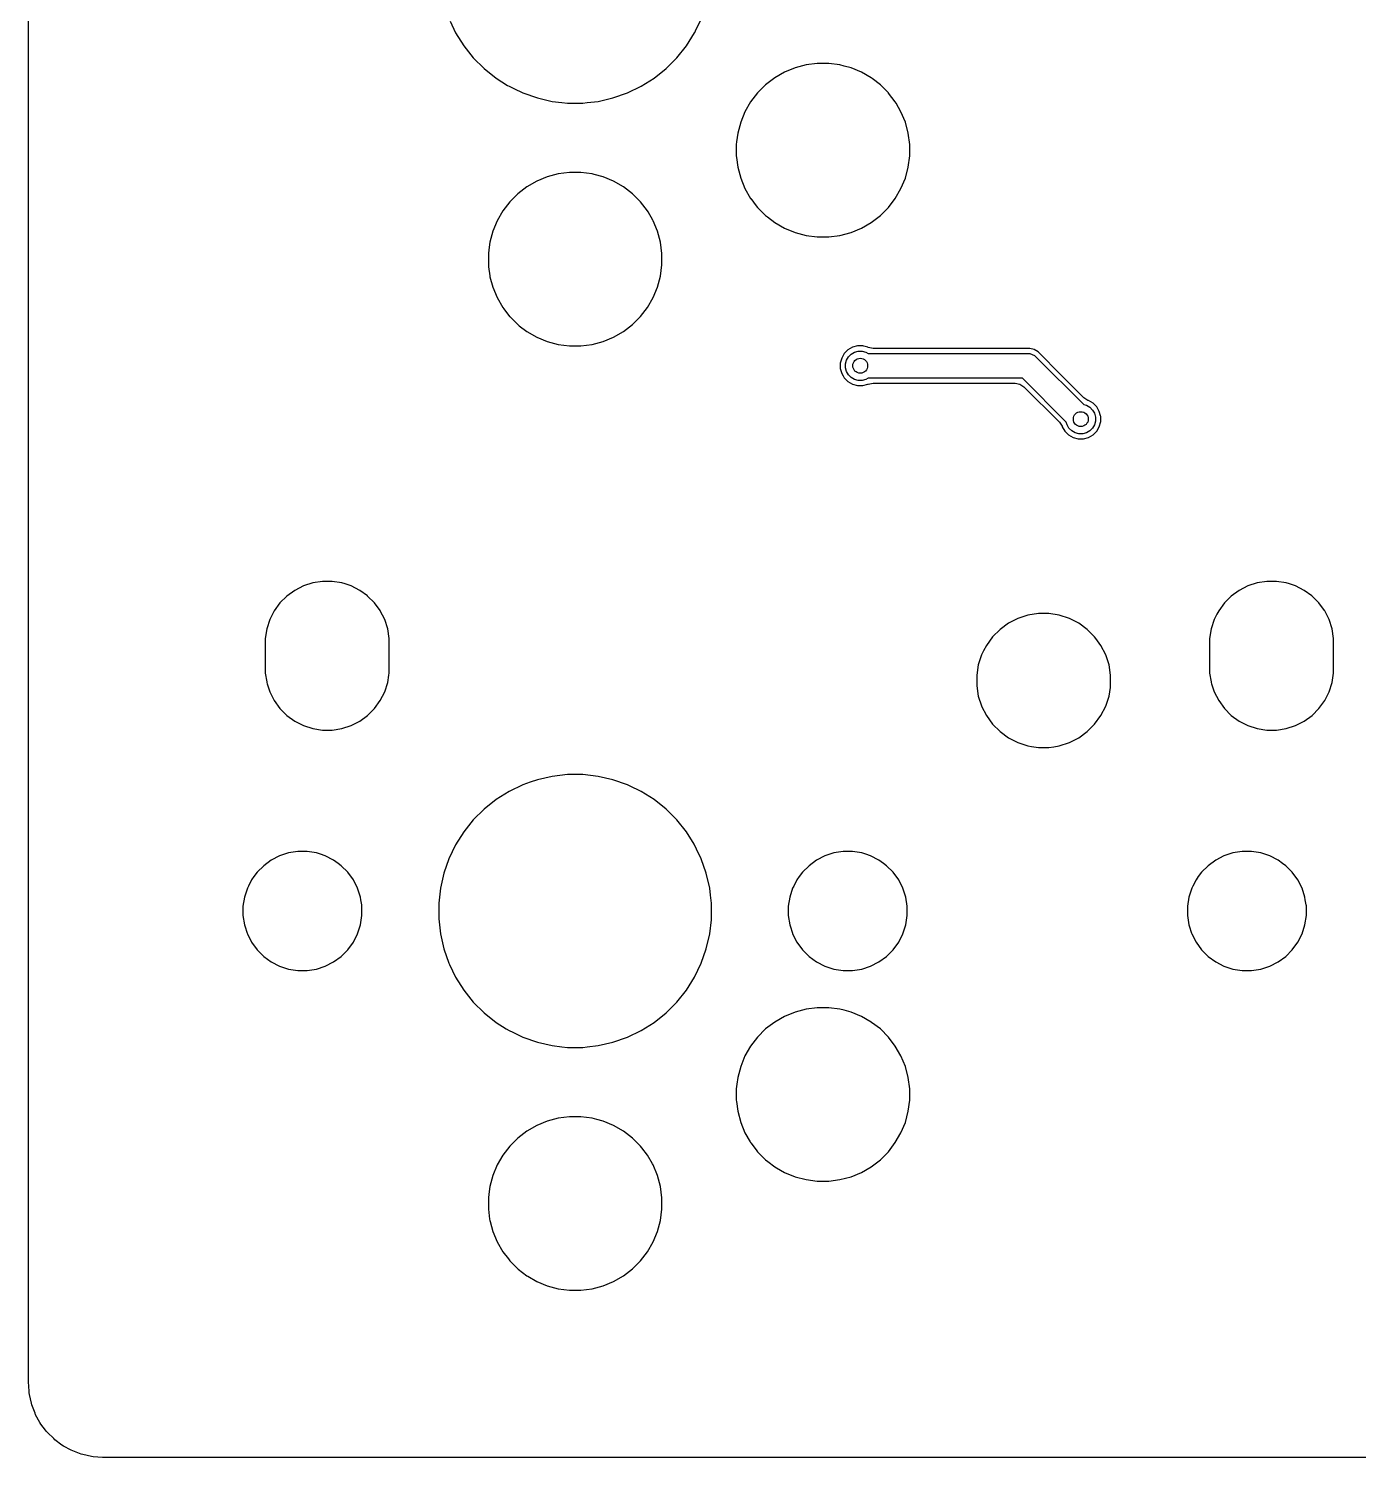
# Model space of a CAD drawing. Header units: inches. Extents: x 2.6 to 14.2, y -7.9 to -3.5.
# Drawn here: x 2.588 to 3.644, y -6.194 to -5.059 of the extents above; entities that cross this region are included whole.
import ezdxf

# ---------------------------------------------------------------- set-up
doc = ezdxf.new("R2010")
doc.units = ezdxf.units.IN
doc.header["$MEASUREMENT"] = 0
doc.layers.add('B.Cu', color=153, linetype='CONTINUOUS', true_color=0x4d7fc4)

msp = doc.modelspace()

# ---------------------------------------------------------------- linework, layer by layer
at = {"layer": 'B.Cu', "linetype": 'CONTINUOUS'}
for p, q in [((2.5882, -5.1516), (2.5882, -5.0067)), ((2.9229, -5.0537), (2.9273, -5.0629)), ((3.1172, -5.0627), (3.1179, -5.0613)), ((3.1179, -5.0613), (3.1224, -5.0519)), ((2.9273, -5.0629), (2.9273, -5.0629)), ((2.9273, -5.0629), (2.9338, -5.0732)), ((2.9338, -5.0732), (2.9413, -5.0827)), ((3.1031, -5.0827), (3.1107, -5.0732)), ((3.1107, -5.0732), (3.1171, -5.0629)), ((3.1171, -5.0629), (3.1172, -5.0627)), ((2.9413, -5.0827), (2.9499, -5.0913)), ((3.0945, -5.0913), (3.1031, -5.0827)), ((2.9499, -5.0913), (2.9595, -5.0989)), ((3.085, -5.0989), (3.0945, -5.0913)), ((3.1885, -5.0941), (3.1807, -5.0986)), ((3.1969, -5.0907), (3.1885, -5.0941)), ((3.1885, -5.0941), (3.1885, -5.0941)), ((3.2056, -5.0883), (3.1969, -5.0907)), ((3.2145, -5.0872), (3.2056, -5.0883)), ((3.2236, -5.0872), (3.2145, -5.0872)), ((3.2325, -5.0883), (3.2236, -5.0872)), ((3.236, -5.0893), (3.2325, -5.0883)), ((3.2325, -5.0883), (3.2325, -5.0883)), ((3.2325, -5.0883), (3.2325, -5.0883)), ((3.2413, -5.0907), (3.236, -5.0893)), ((3.2496, -5.0941), (3.2413, -5.0907)), ((3.2574, -5.0986), (3.2496, -5.0941)), ((3.2496, -5.0941), (3.2496, -5.0941)), ((2.9595, -5.0989), (2.9686, -5.1046)), ((2.9686, -5.1046), (2.9698, -5.1053)), ((2.9698, -5.1053), (2.9736, -5.1072)), ((2.9736, -5.1072), (2.9807, -5.1106)), ((3.0637, -5.1106), (3.0747, -5.1053)), ((3.0747, -5.1053), (3.085, -5.0989)), ((3.1735, -5.1041), (3.1671, -5.1105)), ((3.1807, -5.0986), (3.1735, -5.1041)), ((3.1807, -5.0986), (3.1807, -5.0986)), ((3.2581, -5.0992), (3.2574, -5.0986)), ((3.2574, -5.0986), (3.2574, -5.0986)), ((3.2646, -5.1041), (3.2581, -5.0992)), ((3.271, -5.1105), (3.2646, -5.1041)), ((3.2646, -5.1041), (3.2646, -5.1041)), ((3.2646, -5.1041), (3.2646, -5.1041)), ((2.9807, -5.1106), (2.9922, -5.1146)), ((2.9922, -5.1146), (3.004, -5.1173)), ((3.004, -5.1173), (3.0116, -5.1182)), ((3.0116, -5.1182), (3.0161, -5.1187)), ((3.0283, -5.1187), (3.0318, -5.1183)), ((3.0318, -5.1183), (3.0404, -5.1173)), ((3.0404, -5.1173), (3.0522, -5.1146)), ((3.0522, -5.1146), (3.0637, -5.1106)), ((3.1616, -5.1177), (3.1571, -5.1255)), ((3.1671, -5.1105), (3.1616, -5.1177)), ((3.1616, -5.1177), (3.1616, -5.1177)), ((3.2712, -5.1108), (3.271, -5.1105)), ((3.271, -5.1105), (3.271, -5.1105)), ((3.271, -5.1105), (3.271, -5.1105)), ((3.2765, -5.1177), (3.2712, -5.1108)), ((3.2771, -5.1187), (3.2765, -5.1177)), ((3.0161, -5.1187), (3.0161, -5.1187)), ((3.0161, -5.1187), (3.0283, -5.1187)), ((3.0283, -5.1187), (3.0283, -5.1187)), ((3.1571, -5.1255), (3.1537, -5.1339)), ((3.1571, -5.1255), (3.1571, -5.1255)), ((3.281, -5.1255), (3.2771, -5.1187)), ((3.2845, -5.1339), (3.281, -5.1255)), ((3.281, -5.1255), (3.281, -5.1255)), ((3.1537, -5.1339), (3.1513, -5.1426)), ((3.2868, -5.1426), (3.2845, -5.1339)), ((2.5882, -5.2382), (2.5882, -5.1516)), ((3.1504, -5.1495), (3.1501, -5.1516)), ((3.1501, -5.1516), (3.1501, -5.1606)), ((3.1513, -5.1426), (3.1504, -5.1495)), ((3.288, -5.1516), (3.2868, -5.1426)), ((3.288, -5.1606), (3.288, -5.1516)), ((3.1501, -5.1606), (3.1503, -5.162)), ((3.1503, -5.162), (3.1513, -5.1695)), ((3.2868, -5.1695), (3.288, -5.1606)), ((3.0087, -5.1749), (3, -5.1773)), ((3.0177, -5.1738), (3.0087, -5.1749)), ((3.0267, -5.1738), (3.0177, -5.1738)), ((3.0357, -5.1749), (3.0267, -5.1738)), ((3.0373, -5.1754), (3.0357, -5.1749)), ((3.0357, -5.1749), (3.0357, -5.1749)), ((3.0357, -5.1749), (3.0357, -5.1749)), ((3.1513, -5.1695), (3.1537, -5.1783)), ((3.2845, -5.1783), (3.2868, -5.1695)), ((2.9838, -5.1853), (2.9767, -5.1908)), ((2.9917, -5.1807), (2.9838, -5.1853)), ((2.9838, -5.1853), (2.9838, -5.1853)), ((3, -5.1773), (2.9917, -5.1807)), ((2.9917, -5.1807), (2.9917, -5.1807)), ((3.0444, -5.1773), (3.0373, -5.1754)), ((3.0528, -5.1807), (3.0444, -5.1773)), ((3.0606, -5.1853), (3.0528, -5.1807)), ((3.0528, -5.1807), (3.0528, -5.1807)), ((3.0678, -5.1908), (3.0606, -5.1853)), ((3.0606, -5.1853), (3.0606, -5.1853)), ((3.0606, -5.1853), (3.0606, -5.1853)), ((3.1537, -5.1783), (3.1571, -5.1866)), ((3.1571, -5.1866), (3.1571, -5.1866)), ((3.1571, -5.1866), (3.1616, -5.1944)), ((3.2765, -5.1944), (3.281, -5.1866)), ((3.281, -5.1866), (3.2845, -5.1783)), ((2.9703, -5.1971), (2.9648, -5.2043)), ((2.9767, -5.1908), (2.9703, -5.1971)), ((3.0741, -5.1971), (3.0678, -5.1908)), ((3.0678, -5.1908), (3.0678, -5.1908)), ((3.0678, -5.1908), (3.0678, -5.1908)), ((3.0796, -5.2043), (3.0741, -5.1971)), ((3.1616, -5.1944), (3.1616, -5.1944)), ((3.1616, -5.1944), (3.1617, -5.1945)), ((3.1617, -5.1945), (3.1661, -5.2002)), ((3.271, -5.2016), (3.2765, -5.1944)), ((2.9648, -5.2043), (2.9603, -5.2121)), ((2.9648, -5.2043), (2.9648, -5.2043)), ((3.0801, -5.2051), (3.0796, -5.2043)), ((3.0839, -5.2117), (3.0801, -5.2051)), ((3.1661, -5.2002), (3.1671, -5.2016)), ((3.1671, -5.2016), (3.1735, -5.208)), ((3.1735, -5.208), (3.1735, -5.208)), ((3.1735, -5.208), (3.1735, -5.208)), ((3.1735, -5.208), (3.175, -5.2091)), ((3.175, -5.2091), (3.1807, -5.2135)), ((3.2574, -5.2135), (3.2646, -5.208)), ((3.2646, -5.208), (3.271, -5.2016)), ((2.9568, -5.2205), (2.9545, -5.2292)), ((2.9603, -5.2121), (2.9568, -5.2205)), ((2.9603, -5.2121), (2.9603, -5.2121)), ((3.0842, -5.2121), (3.0839, -5.2117)), ((3.0876, -5.2205), (3.0842, -5.2121)), ((3.09, -5.2292), (3.0876, -5.2205)), ((3.1807, -5.2135), (3.1807, -5.2135)), ((3.1807, -5.2135), (3.1885, -5.218)), ((3.1885, -5.218), (3.1885, -5.218)), ((3.1885, -5.218), (3.1885, -5.218)), ((3.1885, -5.218), (3.1969, -5.2215)), ((3.2413, -5.2215), (3.2496, -5.218)), ((3.2496, -5.218), (3.2574, -5.2135)), ((2.9545, -5.2292), (2.9537, -5.2352)), ((3.0911, -5.2382), (3.09, -5.2292)), ((3.1969, -5.2215), (3.2056, -5.2238)), ((3.2056, -5.2238), (3.2145, -5.225)), ((3.2145, -5.225), (3.2236, -5.225)), ((3.2236, -5.225), (3.2325, -5.2238)), ((3.2325, -5.2238), (3.2413, -5.2215)), ((2.5882, -5.3253), (2.5882, -5.2382)), ((2.9537, -5.2352), (2.9533, -5.2382)), ((2.9533, -5.2382), (2.9533, -5.2472)), ((3.0911, -5.2472), (3.0911, -5.2382)), ((2.9533, -5.2472), (2.9535, -5.2488)), ((2.9535, -5.2488), (2.9545, -5.256)), ((3.09, -5.2562), (3.0911, -5.2472)), ((2.9545, -5.256), (2.9545, -5.2562)), ((2.9545, -5.2562), (2.9546, -5.2567)), ((2.9546, -5.2567), (2.9568, -5.2649)), ((2.9568, -5.2649), (2.9603, -5.2732)), ((3.0842, -5.2732), (3.0876, -5.2649)), ((3.0876, -5.2649), (3.09, -5.2562)), ((2.9603, -5.2732), (2.9603, -5.2732)), ((2.9603, -5.2732), (2.9648, -5.2811)), ((3.0796, -5.2811), (3.0842, -5.2732)), ((2.9648, -5.2811), (2.9648, -5.2811)), ((2.9648, -5.2811), (2.9655, -5.282)), ((2.9655, -5.282), (2.9702, -5.2882)), ((2.9702, -5.2882), (2.9703, -5.2882)), ((2.9703, -5.2882), (2.9767, -5.2946)), ((3.0678, -5.2946), (3.0741, -5.2882)), ((3.0741, -5.2882), (3.0796, -5.2811)), ((2.9767, -5.2946), (2.9767, -5.2946)), ((2.9767, -5.2946), (2.9767, -5.2946)), ((2.9767, -5.2946), (2.9779, -5.2955)), ((2.9779, -5.2955), (2.9838, -5.3001)), ((2.9838, -5.3001), (2.9839, -5.3001)), ((2.9839, -5.3001), (2.9917, -5.3046)), ((3.0528, -5.3046), (3.0606, -5.3001)), ((3.0606, -5.3001), (3.0678, -5.2946)), ((2.9917, -5.3046), (2.9917, -5.3046)), ((2.9917, -5.3046), (2.9917, -5.3046)), ((2.9917, -5.3046), (3, -5.3081)), ((3, -5.3081), (3.0087, -5.3104)), ((3.0087, -5.3104), (3.0177, -5.3116)), ((3.0267, -5.3116), (3.0357, -5.3104)), ((3.0357, -5.3104), (3.0444, -5.3081)), ((3.0444, -5.3081), (3.0528, -5.3046)), ((3.2465, -5.3116), (3.2425, -5.3126)), ((3.2507, -5.3116), (3.2465, -5.3116)), ((3.2514, -5.3118), (3.2507, -5.3116)), ((3.0177, -5.3116), (3.0267, -5.3116)), ((3.2339, -5.3212), (3.2328, -5.3253)), ((3.236, -5.3176), (3.2339, -5.3212)), ((3.2389, -5.3147), (3.236, -5.3176)), ((3.2369, -5.3258), (3.2377, -5.3228)), ((3.2377, -5.3228), (3.2392, -5.3201)), ((3.2425, -5.3126), (3.2389, -5.3147)), ((3.2392, -5.3201), (3.2414, -5.318)), ((3.2414, -5.318), (3.2441, -5.3164)), ((3.2441, -5.3164), (3.247, -5.3156)), ((3.247, -5.3156), (3.2501, -5.3156)), ((3.2501, -5.3156), (3.2531, -5.3164)), ((3.2547, -5.3126), (3.2514, -5.3118)), ((3.2531, -5.3164), (3.255, -5.3175)), ((3.255, -5.3128), (3.2547, -5.3126)), ((3.2588, -5.3135), (3.255, -5.3128)), ((3.255, -5.3175), (3.3815, -5.3175)), ((3.3833, -5.3135), (3.2588, -5.3135)), ((3.3815, -5.3175), (3.3834, -5.3177)), ((3.3868, -5.3145), (3.3833, -5.3135)), ((3.3833, -5.3135), (3.3833, -5.3135)), ((3.3834, -5.3177), (3.3869, -5.3191)), ((3.3899, -5.3163), (3.3868, -5.3145)), ((3.3868, -5.3145), (3.3868, -5.3145)), ((3.3868, -5.3145), (3.3868, -5.3145)), ((3.3869, -5.3191), (3.3869, -5.3191)), ((3.3869, -5.3191), (3.3884, -5.3204)), ((3.3884, -5.3204), (3.4262, -5.3582)), ((3.396, -5.3223), (3.3899, -5.3163)), ((3.3899, -5.3163), (3.3899, -5.3163)), ((3.3899, -5.3163), (3.3899, -5.3163)), ((3.4022, -5.3286), (3.396, -5.3223)), ((2.5882, -5.4357), (2.5882, -5.3253)), ((3.2328, -5.3253), (3.2328, -5.3294)), ((3.2328, -5.3294), (3.2339, -5.3334)), ((3.2339, -5.3334), (3.235, -5.3354)), ((3.2369, -5.3289), (3.2369, -5.3258)), ((3.2377, -5.3319), (3.2369, -5.3289)), ((3.2392, -5.3345), (3.2377, -5.3319)), ((3.4263, -5.3527), (3.4022, -5.3286)), ((3.235, -5.3354), (3.236, -5.337)), ((3.236, -5.337), (3.2389, -5.3399)), ((3.2389, -5.3399), (3.2425, -5.342)), ((3.2414, -5.3367), (3.2392, -5.3345)), ((3.2441, -5.3382), (3.2414, -5.3367)), ((3.2425, -5.342), (3.2465, -5.3431)), ((3.247, -5.339), (3.2441, -5.3382)), ((3.2465, -5.3431), (3.2507, -5.3431)), ((3.2501, -5.339), (3.247, -5.339)), ((3.2531, -5.3382), (3.2501, -5.339)), ((3.2507, -5.3431), (3.2547, -5.342)), ((3.2507, -5.3431), (3.2507, -5.3431)), ((3.255, -5.3372), (3.2531, -5.3382)), ((3.2547, -5.342), (3.255, -5.3419)), ((3.2547, -5.342), (3.2547, -5.342)), ((3.2547, -5.342), (3.2547, -5.342)), ((3.3774, -5.3372), (3.255, -5.3372)), ((3.255, -5.3419), (3.2588, -5.3411)), ((3.2588, -5.3411), (3.3717, -5.3411)), ((3.3717, -5.3411), (3.3754, -5.3419)), ((3.3754, -5.3419), (3.3786, -5.344)), ((3.4123, -5.3721), (3.3774, -5.3372)), ((3.3786, -5.344), (3.4068, -5.3722)), ((3.4295, -5.3548), (3.4263, -5.3527)), ((3.4299, -5.355), (3.4295, -5.3548)), ((3.4335, -5.357), (3.4299, -5.355)), ((3.4299, -5.355), (3.4299, -5.355)), ((3.4262, -5.3582), (3.4283, -5.3587)), ((3.4283, -5.3587), (3.431, -5.3603)), ((3.431, -5.3603), (3.4332, -5.3625)), ((3.4332, -5.3625), (3.4347, -5.3651)), ((3.4364, -5.36), (3.4335, -5.357)), ((3.4347, -5.3651), (3.4355, -5.3681)), ((3.4355, -5.3681), (3.4355, -5.3712)), ((3.4379, -5.3626), (3.4364, -5.36)), ((3.4385, -5.3636), (3.4379, -5.3626)), ((3.4395, -5.3672), (3.4385, -5.3636)), ((3.4396, -5.3676), (3.4395, -5.3672)), ((3.4396, -5.3705), (3.4396, -5.3676)), ((3.4068, -5.3722), (3.4089, -5.3754)), ((3.4089, -5.3754), (3.4091, -5.3757)), ((3.4091, -5.3757), (3.4091, -5.3757)), ((3.4091, -5.3757), (3.4112, -5.3793)), ((3.4112, -5.3793), (3.4141, -5.3823)), ((3.4129, -5.3742), (3.4123, -5.3721)), ((3.4144, -5.3768), (3.4129, -5.3742)), ((3.4166, -5.379), (3.4144, -5.3768)), ((3.4193, -5.3806), (3.4166, -5.379)), ((3.431, -5.379), (3.4283, -5.3806)), ((3.4332, -5.3768), (3.431, -5.379)), ((3.4347, -5.3742), (3.4332, -5.3768)), ((3.4335, -5.3823), (3.4364, -5.3793)), ((3.4355, -5.3712), (3.4347, -5.3742)), ((3.4364, -5.3793), (3.4385, -5.3757)), ((3.4385, -5.3757), (3.4396, -5.3717)), ((3.4396, -5.3717), (3.4396, -5.3705)), ((3.4141, -5.3823), (3.4177, -5.3843)), ((3.4177, -5.3843), (3.4217, -5.3854)), ((3.4222, -5.3814), (3.4193, -5.3806)), ((3.4217, -5.3854), (3.4259, -5.3854)), ((3.4253, -5.3814), (3.4222, -5.3814)), ((3.4283, -5.3806), (3.4253, -5.3814)), ((3.4259, -5.3854), (3.4299, -5.3843)), ((3.4299, -5.3843), (3.4335, -5.3823)), ((2.5882, -5.5439), (2.5882, -5.4357)), ((2.8031, -5.5039), (2.7996, -5.5057)), ((2.8065, -5.5022), (2.8031, -5.5039)), ((2.8138, -5.4998), (2.8065, -5.5022)), ((2.8065, -5.5022), (2.8065, -5.5022)), ((2.8215, -5.4986), (2.8138, -5.4998)), ((2.8292, -5.4986), (2.8215, -5.4986)), ((2.8215, -5.4986), (2.8215, -5.4986)), ((2.8215, -5.4986), (2.8215, -5.4986)), ((2.8369, -5.4998), (2.8292, -5.4986)), ((2.8292, -5.4986), (2.8292, -5.4986)), ((2.8292, -5.4986), (2.8292, -5.4986)), ((2.8395, -5.5006), (2.8369, -5.4998)), ((2.8369, -5.4998), (2.8369, -5.4998)), ((2.8369, -5.4998), (2.8369, -5.4998)), ((2.8443, -5.5022), (2.8395, -5.5006)), ((2.8512, -5.5057), (2.8443, -5.5022)), ((2.8443, -5.5022), (2.8443, -5.5022)), ((2.8443, -5.5022), (2.8443, -5.5022)), ((2.8443, -5.5022), (2.8443, -5.5022)), ((3.5531, -5.5039), (3.5496, -5.5057)), ((3.5565, -5.5022), (3.5531, -5.5039)), ((3.5638, -5.4998), (3.5565, -5.5022)), ((3.5565, -5.5022), (3.5565, -5.5022)), ((3.5715, -5.4986), (3.5638, -5.4998)), ((3.5792, -5.4986), (3.5715, -5.4986)), ((3.5715, -5.4986), (3.5715, -5.4986)), ((3.5715, -5.4986), (3.5715, -5.4986)), ((3.5869, -5.4998), (3.5792, -5.4986)), ((3.5792, -5.4986), (3.5792, -5.4986)), ((3.5792, -5.4986), (3.5792, -5.4986)), ((3.5895, -5.5006), (3.5869, -5.4998)), ((3.5869, -5.4998), (3.5869, -5.4998)), ((3.5869, -5.4998), (3.5869, -5.4998)), ((3.5943, -5.5022), (3.5895, -5.5006)), ((3.6012, -5.5057), (3.5943, -5.5022)), ((3.5943, -5.5022), (3.5943, -5.5022)), ((3.5943, -5.5022), (3.5943, -5.5022)), ((3.5943, -5.5022), (3.5943, -5.5022)), ((2.7878, -5.5157), (2.7833, -5.522)), ((2.7933, -5.5103), (2.7878, -5.5157)), ((2.7996, -5.5057), (2.7933, -5.5103)), ((2.7996, -5.5057), (2.7996, -5.5057)), ((2.7996, -5.5057), (2.7996, -5.5057)), ((2.7996, -5.5057), (2.7996, -5.5057)), ((2.8572, -5.5101), (2.8512, -5.5057)), ((2.8512, -5.5057), (2.8512, -5.5057)), ((2.8512, -5.5057), (2.8512, -5.5057)), ((2.8574, -5.5103), (2.8572, -5.5101)), ((2.8629, -5.5157), (2.8574, -5.5103)), ((2.8673, -5.5218), (2.8629, -5.5157)), ((2.8629, -5.5157), (2.8629, -5.5157)), ((3.5378, -5.5157), (3.5333, -5.522)), ((3.5433, -5.5103), (3.5378, -5.5157)), ((3.5496, -5.5057), (3.5433, -5.5103)), ((3.5496, -5.5057), (3.5496, -5.5057)), ((3.5496, -5.5057), (3.5496, -5.5057)), ((3.5496, -5.5057), (3.5496, -5.5057)), ((3.6072, -5.5101), (3.6012, -5.5057)), ((3.6012, -5.5057), (3.6012, -5.5057)), ((3.6012, -5.5057), (3.6012, -5.5057)), ((3.6074, -5.5103), (3.6072, -5.5101)), ((3.6129, -5.5157), (3.6074, -5.5103)), ((3.6173, -5.5218), (3.6129, -5.5157)), ((3.6129, -5.5157), (3.6129, -5.5157)), ((2.7819, -5.5246), (2.7797, -5.5289)), ((2.7833, -5.522), (2.7819, -5.5246)), ((2.7833, -5.522), (2.7833, -5.522)), ((2.7833, -5.522), (2.7833, -5.522)), ((2.7833, -5.522), (2.7833, -5.522)), ((2.8675, -5.522), (2.8673, -5.5218)), ((2.871, -5.5289), (2.8675, -5.522)), ((3.3818, -5.5255), (3.3739, -5.5281)), ((3.3901, -5.5242), (3.3818, -5.5255)), ((3.3985, -5.5242), (3.3901, -5.5242)), ((3.3901, -5.5242), (3.3901, -5.5242)), ((3.4067, -5.5255), (3.3985, -5.5242)), ((3.3985, -5.5242), (3.3985, -5.5242)), ((3.4147, -5.5281), (3.4067, -5.5255)), ((3.5319, -5.5246), (3.5297, -5.5289)), ((3.5333, -5.522), (3.5319, -5.5246)), ((3.5333, -5.522), (3.5333, -5.522)), ((3.5333, -5.522), (3.5333, -5.522)), ((3.5333, -5.522), (3.5333, -5.522)), ((3.6175, -5.522), (3.6173, -5.5218)), ((3.621, -5.5289), (3.6175, -5.522)), ((2.7773, -5.5363), (2.7761, -5.5439)), ((2.7797, -5.5289), (2.7773, -5.5363)), ((2.7797, -5.5289), (2.7797, -5.5289)), ((2.8734, -5.5363), (2.871, -5.5289)), ((2.8746, -5.5439), (2.8734, -5.5363)), ((3.3597, -5.5368), (3.3537, -5.5427)), ((3.3664, -5.5319), (3.3597, -5.5368)), ((3.3739, -5.5281), (3.3664, -5.5319)), ((3.4222, -5.5319), (3.4147, -5.5281)), ((3.4147, -5.5281), (3.4147, -5.5281)), ((3.4147, -5.5281), (3.4147, -5.5281)), ((3.4289, -5.5368), (3.4222, -5.5319)), ((3.4348, -5.5427), (3.4289, -5.5368)), ((3.5273, -5.5363), (3.5261, -5.5439)), ((3.5297, -5.5289), (3.5273, -5.5363)), ((3.5297, -5.5289), (3.5297, -5.5289)), ((3.6234, -5.5363), (3.621, -5.5289)), ((3.6246, -5.5439), (3.6234, -5.5363)), ((2.5882, -5.6484), (2.5882, -5.5439)), ((2.7761, -5.5439), (2.7761, -5.5439)), ((2.7761, -5.5439), (2.7761, -5.5714)), ((2.8746, -5.5714), (2.8746, -5.5439)), ((3.3488, -5.5495), (3.3466, -5.5538)), ((3.3489, -5.5494), (3.3488, -5.5495)), ((3.3537, -5.5427), (3.3489, -5.5494)), ((3.4357, -5.5439), (3.4348, -5.5427)), ((3.4398, -5.5495), (3.4357, -5.5439)), ((3.4436, -5.557), (3.4398, -5.5495)), ((3.5261, -5.5439), (3.5261, -5.5439)), ((3.5261, -5.5439), (3.5261, -5.5714)), ((3.6246, -5.5714), (3.6246, -5.5439)), ((3.345, -5.557), (3.3424, -5.5649)), ((3.3466, -5.5538), (3.345, -5.557)), ((3.4462, -5.5649), (3.4436, -5.557)), ((2.7761, -5.5714), (2.7761, -5.5714)), ((2.7761, -5.5714), (2.7773, -5.5785)), ((2.8743, -5.5732), (2.8746, -5.5714)), ((2.8746, -5.5714), (2.8746, -5.5714)), ((2.8746, -5.5714), (2.8746, -5.5714)), ((2.8746, -5.5714), (2.8746, -5.5714)), ((3.3424, -5.5649), (3.3411, -5.5732)), ((3.4475, -5.5732), (3.4462, -5.5649)), ((3.4462, -5.5649), (3.4462, -5.5649)), ((3.5261, -5.5714), (3.5261, -5.5714)), ((3.5261, -5.5714), (3.5273, -5.5785)), ((3.6234, -5.579), (3.6246, -5.5714)), ((2.7773, -5.5785), (2.7773, -5.579)), ((2.7773, -5.579), (2.7777, -5.58)), ((2.7777, -5.58), (2.7797, -5.5864)), ((2.871, -5.5864), (2.8734, -5.579)), ((2.8734, -5.579), (2.8743, -5.5732)), ((3.3411, -5.5732), (3.3411, -5.5815)), ((3.3411, -5.5815), (3.3424, -5.5898)), ((3.4462, -5.5898), (3.4473, -5.5828)), ((3.4473, -5.5828), (3.4475, -5.5815)), ((3.4475, -5.5815), (3.4475, -5.5732)), ((3.4475, -5.5732), (3.4475, -5.5732)), ((3.4475, -5.5815), (3.4475, -5.5815)), ((3.5273, -5.5785), (3.5273, -5.579)), ((3.5273, -5.579), (3.5277, -5.58)), ((3.5277, -5.58), (3.5297, -5.5864)), ((3.621, -5.5864), (3.6234, -5.579)), ((2.7797, -5.5864), (2.7797, -5.5864)), ((2.7797, -5.5864), (2.7833, -5.5933)), ((2.7833, -5.5933), (2.7833, -5.5933)), ((2.7833, -5.5933), (2.7833, -5.5933)), ((2.7833, -5.5933), (2.7878, -5.5996)), ((2.8629, -5.5996), (2.8675, -5.5933)), ((2.8675, -5.5933), (2.871, -5.5864)), ((3.3424, -5.5898), (3.3449, -5.5975)), ((3.4436, -5.5978), (3.4462, -5.5898)), ((3.5297, -5.5864), (3.5297, -5.5864)), ((3.5297, -5.5864), (3.5333, -5.5933)), ((3.5333, -5.5933), (3.5333, -5.5933)), ((3.5333, -5.5933), (3.5333, -5.5933)), ((3.5333, -5.5933), (3.5378, -5.5996)), ((3.6129, -5.5996), (3.6175, -5.5933)), ((3.6175, -5.5933), (3.621, -5.5864)), ((2.7878, -5.5996), (2.7878, -5.5996)), ((2.7878, -5.5996), (2.7933, -5.605)), ((2.7933, -5.605), (2.7933, -5.605)), ((2.7933, -5.605), (2.7996, -5.6096)), ((2.8512, -5.6096), (2.8574, -5.605)), ((2.8574, -5.605), (2.8629, -5.5996)), ((3.3449, -5.5975), (3.345, -5.5978)), ((3.345, -5.5978), (3.3488, -5.6052)), ((3.3488, -5.6052), (3.3537, -5.612)), ((3.4348, -5.612), (3.4398, -5.6052)), ((3.4398, -5.6052), (3.4436, -5.5978)), ((3.5378, -5.5996), (3.5378, -5.5996)), ((3.5378, -5.5996), (3.5433, -5.605)), ((3.5433, -5.605), (3.5433, -5.605)), ((3.5433, -5.605), (3.5496, -5.6096)), ((3.6012, -5.6096), (3.6074, -5.605)), ((3.6074, -5.605), (3.6129, -5.5996)), ((2.7996, -5.6096), (2.7996, -5.6096)), ((2.7996, -5.6096), (2.8065, -5.6131)), ((2.8065, -5.6131), (2.8138, -5.6155)), ((2.8138, -5.6155), (2.8215, -5.6167)), ((2.8215, -5.6167), (2.8215, -5.6167)), ((2.8215, -5.6167), (2.8292, -5.6167)), ((2.8292, -5.6167), (2.8369, -5.6155)), ((2.8292, -5.6167), (2.8292, -5.6167)), ((2.8369, -5.6155), (2.8443, -5.6131)), ((2.8443, -5.6131), (2.8512, -5.6096)), ((3.3537, -5.612), (3.3597, -5.6179)), ((3.3597, -5.6179), (3.3664, -5.6228)), ((3.4222, -5.6228), (3.4289, -5.6179)), ((3.4289, -5.6179), (3.4348, -5.612)), ((3.5496, -5.6096), (3.5496, -5.6096)), ((3.5496, -5.6096), (3.5565, -5.6131)), ((3.5565, -5.6131), (3.5638, -5.6155)), ((3.5638, -5.6155), (3.5715, -5.6167)), ((3.5715, -5.6167), (3.5715, -5.6167)), ((3.5715, -5.6167), (3.5792, -5.6167)), ((3.5792, -5.6167), (3.5869, -5.6155)), ((3.5792, -5.6167), (3.5792, -5.6167)), ((3.5869, -5.6155), (3.5943, -5.6131)), ((3.5943, -5.6131), (3.6012, -5.6096)), ((3.3664, -5.6228), (3.3739, -5.6266)), ((3.3739, -5.6266), (3.3818, -5.6292)), ((3.3818, -5.6292), (3.3847, -5.6297)), ((3.4024, -5.6299), (3.4067, -5.6292)), ((3.4067, -5.6292), (3.4147, -5.6266)), ((3.4147, -5.6266), (3.4222, -5.6228)), ((3.3847, -5.6297), (3.3901, -5.6305)), ((3.3901, -5.6305), (3.3901, -5.6305)), ((3.3901, -5.6305), (3.3901, -5.6305)), ((3.3901, -5.6305), (3.3901, -5.6305)), ((3.3901, -5.6305), (3.3985, -5.6305)), ((3.3985, -5.6305), (3.4024, -5.6299)), ((3.3985, -5.6305), (3.3985, -5.6305)), ((3.3985, -5.6305), (3.3985, -5.6305)), ((3.3985, -5.6305), (3.3985, -5.6305)), ((2.5882, -5.7567), (2.5882, -5.6484)), ((2.9807, -5.6602), (2.9698, -5.6655)), ((2.9864, -5.6582), (2.9807, -5.6602)), ((2.9807, -5.6602), (2.9807, -5.6602)), ((2.9807, -5.6602), (2.9807, -5.6602)), ((2.9922, -5.6562), (2.9864, -5.6582)), ((3.004, -5.6535), (2.9922, -5.6562)), ((3.0161, -5.6521), (3.004, -5.6535)), ((3.0283, -5.6521), (3.0161, -5.6521)), ((3.0161, -5.6521), (3.0161, -5.6521)), ((3.0404, -5.6535), (3.0283, -5.6521)), ((3.0283, -5.6521), (3.0283, -5.6521)), ((3.0522, -5.6562), (3.0404, -5.6535)), ((3.0637, -5.6602), (3.0522, -5.6562)), ((3.0522, -5.6562), (3.0522, -5.6562)), ((3.0522, -5.6562), (3.0522, -5.6562)), ((3.0655, -5.6611), (3.0637, -5.6602)), ((3.0747, -5.6655), (3.0655, -5.6611)), ((2.9595, -5.6719), (2.9499, -5.6795)), ((2.9698, -5.6655), (2.9595, -5.6719)), ((2.9595, -5.6719), (2.9595, -5.6719)), ((3.085, -5.6719), (3.0747, -5.6655)), ((3.0747, -5.6655), (3.0747, -5.6655)), ((3.0747, -5.6655), (3.0747, -5.6655)), ((3.0945, -5.6795), (3.085, -5.6719)), ((2.9499, -5.6795), (2.9413, -5.6881)), ((2.9499, -5.6795), (2.9499, -5.6795)), ((3.1031, -5.6881), (3.0945, -5.6795)), ((2.9413, -5.6881), (2.9338, -5.6976)), ((2.9413, -5.6881), (2.9413, -5.6881)), ((3.1107, -5.6976), (3.1031, -5.6881)), ((2.9273, -5.7079), (2.922, -5.7189)), ((2.9338, -5.6976), (2.9273, -5.7079)), ((2.9338, -5.6976), (2.9338, -5.6976)), ((3.1168, -5.7074), (3.1107, -5.6976)), ((3.1171, -5.7079), (3.1168, -5.7074)), ((3.1187, -5.7112), (3.1171, -5.7079)), ((2.7809, -5.72), (2.7749, -5.7244)), ((2.7875, -5.7166), (2.7809, -5.72)), ((2.7809, -5.72), (2.7809, -5.72)), ((2.7946, -5.7143), (2.7875, -5.7166)), ((2.7875, -5.7166), (2.7875, -5.7166)), ((2.7875, -5.7166), (2.7875, -5.7166)), ((2.802, -5.7131), (2.7946, -5.7143)), ((2.8094, -5.7131), (2.802, -5.7131)), ((2.802, -5.7131), (2.802, -5.7131)), ((2.802, -5.7131), (2.802, -5.7131)), ((2.8167, -5.7143), (2.8094, -5.7131)), ((2.8094, -5.7131), (2.8094, -5.7131)), ((2.8094, -5.7131), (2.8094, -5.7131)), ((2.8199, -5.7153), (2.8167, -5.7143)), ((2.8167, -5.7143), (2.8167, -5.7143)), ((2.8167, -5.7143), (2.8167, -5.7143)), ((2.8238, -5.7166), (2.8199, -5.7153)), ((2.8304, -5.72), (2.8238, -5.7166)), ((2.8238, -5.7166), (2.8238, -5.7166)), ((2.8238, -5.7166), (2.8238, -5.7166)), ((2.8341, -5.7227), (2.8304, -5.72)), ((2.922, -5.7189), (2.918, -5.7304)), ((2.922, -5.7189), (2.922, -5.7189)), ((3.1224, -5.7189), (3.1187, -5.7112)), ((3.1264, -5.7304), (3.1224, -5.7189)), ((3.2139, -5.72), (3.208, -5.7244)), ((3.214, -5.72), (3.2139, -5.72)), ((3.2206, -5.7166), (3.214, -5.72)), ((3.2277, -5.7143), (3.2206, -5.7166)), ((3.2206, -5.7166), (3.2206, -5.7166)), ((3.2206, -5.7166), (3.2206, -5.7166)), ((3.235, -5.7131), (3.2277, -5.7143)), ((3.2425, -5.7131), (3.235, -5.7131)), ((3.235, -5.7131), (3.235, -5.7131)), ((3.235, -5.7131), (3.235, -5.7131)), ((3.2498, -5.7143), (3.2425, -5.7131)), ((3.2425, -5.7131), (3.2425, -5.7131)), ((3.2425, -5.7131), (3.2425, -5.7131)), ((3.253, -5.7153), (3.2498, -5.7143)), ((3.2498, -5.7143), (3.2498, -5.7143)), ((3.2498, -5.7143), (3.2498, -5.7143)), ((3.2569, -5.7166), (3.253, -5.7153)), ((3.2635, -5.72), (3.2569, -5.7166)), ((3.2569, -5.7166), (3.2569, -5.7166)), ((3.2569, -5.7166), (3.2569, -5.7166)), ((3.2672, -5.7227), (3.2635, -5.72)), ((3.5309, -5.72), (3.5249, -5.7244)), ((3.5375, -5.7166), (3.5309, -5.72)), ((3.5309, -5.72), (3.5309, -5.72)), ((3.5446, -5.7143), (3.5375, -5.7166)), ((3.5375, -5.7166), (3.5375, -5.7166)), ((3.5375, -5.7166), (3.5375, -5.7166)), ((3.552, -5.7131), (3.5446, -5.7143)), ((3.5594, -5.7131), (3.552, -5.7131)), ((3.552, -5.7131), (3.552, -5.7131)), ((3.552, -5.7131), (3.552, -5.7131)), ((3.5667, -5.7143), (3.5594, -5.7131)), ((3.5594, -5.7131), (3.5594, -5.7131)), ((3.5594, -5.7131), (3.5594, -5.7131)), ((3.5699, -5.7153), (3.5667, -5.7143)), ((3.5667, -5.7143), (3.5667, -5.7143)), ((3.5667, -5.7143), (3.5667, -5.7143)), ((3.5738, -5.7166), (3.5699, -5.7153)), ((3.5804, -5.72), (3.5738, -5.7166)), ((3.5738, -5.7166), (3.5738, -5.7166)), ((3.5738, -5.7166), (3.5738, -5.7166)), ((3.5841, -5.7227), (3.5804, -5.72)), ((2.7696, -5.7296), (2.7671, -5.733)), ((2.7749, -5.7244), (2.7696, -5.7296)), ((2.8365, -5.7244), (2.8341, -5.7227)), ((2.8417, -5.7296), (2.8365, -5.7244)), ((2.8365, -5.7244), (2.8365, -5.7244)), ((2.8365, -5.7244), (2.8365, -5.7244)), ((2.8461, -5.7356), (2.8417, -5.7296)), ((2.918, -5.7304), (2.9153, -5.7422)), ((3.1291, -5.7422), (3.1264, -5.7304)), ((3.2027, -5.7296), (3.2002, -5.733)), ((3.208, -5.7244), (3.2027, -5.7296)), ((3.2695, -5.7244), (3.2672, -5.7227)), ((3.2748, -5.7296), (3.2695, -5.7244)), ((3.2695, -5.7244), (3.2695, -5.7244)), ((3.2695, -5.7244), (3.2695, -5.7244)), ((3.2792, -5.7356), (3.2748, -5.7296)), ((3.5196, -5.7296), (3.5171, -5.733)), ((3.5249, -5.7244), (3.5196, -5.7296)), ((3.5865, -5.7244), (3.5841, -5.7227)), ((3.5917, -5.7296), (3.5865, -5.7244)), ((3.5865, -5.7244), (3.5865, -5.7244)), ((3.5865, -5.7244), (3.5865, -5.7244)), ((3.5961, -5.7356), (3.5917, -5.7296)), ((2.7619, -5.7423), (2.7596, -5.7493)), ((2.7627, -5.7406), (2.7619, -5.7423)), ((2.7653, -5.7356), (2.7627, -5.7406)), ((2.7671, -5.733), (2.7653, -5.7356)), ((2.8495, -5.7423), (2.8461, -5.7356)), ((2.8518, -5.7493), (2.8495, -5.7423)), ((2.9153, -5.7422), (2.9139, -5.7543)), ((3.1298, -5.7477), (3.1291, -5.7422)), ((3.1949, -5.7423), (3.1926, -5.7493)), ((3.1958, -5.7406), (3.1949, -5.7423)), ((3.1983, -5.7356), (3.1958, -5.7406)), ((3.2002, -5.733), (3.1983, -5.7356)), ((3.2825, -5.7423), (3.2792, -5.7356)), ((3.2848, -5.7493), (3.2825, -5.7423)), ((3.5119, -5.7423), (3.5096, -5.7493)), ((3.5127, -5.7406), (3.5119, -5.7423)), ((3.5153, -5.7356), (3.5127, -5.7406)), ((3.5171, -5.733), (3.5153, -5.7356)), ((3.5995, -5.7423), (3.5961, -5.7356)), ((3.6018, -5.7493), (3.5995, -5.7423)), ((2.7596, -5.7493), (2.7584, -5.7567)), ((2.8521, -5.7515), (2.8518, -5.7493)), ((2.8526, -5.7543), (2.8521, -5.7515)), ((3.1305, -5.7543), (3.1298, -5.7477)), ((3.1926, -5.7493), (3.1915, -5.7567)), ((3.286, -5.7567), (3.2848, -5.7493)), ((3.5096, -5.7493), (3.5084, -5.7567)), ((3.6021, -5.7515), (3.6018, -5.7493)), ((3.6026, -5.7543), (3.6021, -5.7515)), ((2.5882, -5.9016), (2.5882, -5.7567)), ((2.7584, -5.7567), (2.7584, -5.7567)), ((2.7584, -5.7567), (2.7584, -5.7641)), ((2.7584, -5.7641), (2.7584, -5.7641)), ((2.7584, -5.7641), (2.7596, -5.7713)), ((2.8518, -5.7715), (2.8529, -5.7641)), ((2.8528, -5.7556), (2.8526, -5.7543)), ((2.8529, -5.7563), (2.8528, -5.7556)), ((2.8529, -5.7567), (2.8529, -5.7563)), ((2.8529, -5.7641), (2.8529, -5.7567)), ((2.9139, -5.7543), (2.9139, -5.7665)), ((3.1305, -5.7567), (3.1305, -5.7543)), ((3.1305, -5.7543), (3.1305, -5.7543)), ((3.1305, -5.7665), (3.1305, -5.7567)), ((3.1915, -5.7567), (3.1915, -5.7567)), ((3.1915, -5.7567), (3.1915, -5.7641)), ((3.1915, -5.7641), (3.1915, -5.7641)), ((3.1915, -5.7641), (3.1926, -5.7713)), ((3.2848, -5.7715), (3.286, -5.7641)), ((3.286, -5.7641), (3.286, -5.7567)), ((3.286, -5.7567), (3.286, -5.7567)), ((3.5084, -5.7567), (3.5084, -5.7567)), ((3.5084, -5.7567), (3.5084, -5.7641)), ((3.5084, -5.7641), (3.5084, -5.7641)), ((3.5084, -5.7641), (3.5096, -5.7713)), ((3.6018, -5.7715), (3.6029, -5.7641)), ((3.6028, -5.7556), (3.6026, -5.7543)), ((3.6029, -5.7563), (3.6028, -5.7556)), ((3.6029, -5.7567), (3.6029, -5.7563)), ((3.6029, -5.7641), (3.6029, -5.7567)), ((2.7596, -5.7713), (2.7596, -5.7715)), ((2.7596, -5.7715), (2.7598, -5.7723)), ((2.7598, -5.7723), (2.7617, -5.7781)), ((2.8495, -5.7785), (2.8518, -5.7715)), ((2.9139, -5.7665), (2.9153, -5.7786)), ((3.1291, -5.7786), (3.1304, -5.7673)), ((3.1304, -5.7673), (3.1305, -5.7665)), ((3.1305, -5.7665), (3.1305, -5.7665)), ((3.1926, -5.7713), (3.1926, -5.7715)), ((3.1926, -5.7715), (3.1929, -5.7723)), ((3.1929, -5.7723), (3.1948, -5.7781)), ((3.2825, -5.7785), (3.2848, -5.7715)), ((3.5096, -5.7713), (3.5096, -5.7715)), ((3.5096, -5.7715), (3.5098, -5.7723)), ((3.5098, -5.7723), (3.5117, -5.7781)), ((3.5995, -5.7785), (3.6018, -5.7715)), ((2.7617, -5.7781), (2.7619, -5.7785)), ((2.7619, -5.7785), (2.7653, -5.7852)), ((2.7653, -5.7852), (2.7696, -5.7912)), ((2.8417, -5.7912), (2.8461, -5.7852)), ((2.8461, -5.7852), (2.8495, -5.7785)), ((2.9153, -5.7786), (2.918, -5.7904)), ((3.1264, -5.7904), (3.1291, -5.7786)), ((3.1948, -5.7781), (3.1949, -5.7785)), ((3.1949, -5.7785), (3.1983, -5.7852)), ((3.1983, -5.7852), (3.2027, -5.7912)), ((3.2748, -5.7912), (3.2792, -5.7852)), ((3.2792, -5.7852), (3.2825, -5.7785)), ((3.5117, -5.7781), (3.5119, -5.7785)), ((3.5119, -5.7785), (3.5153, -5.7852)), ((3.5153, -5.7852), (3.5196, -5.7912)), ((3.5917, -5.7912), (3.5961, -5.7852)), ((3.5961, -5.7852), (3.5995, -5.7785)), ((2.7696, -5.7912), (2.7749, -5.7965)), ((2.7749, -5.7965), (2.7809, -5.8008)), ((2.8304, -5.8008), (2.8365, -5.7965)), ((2.8365, -5.7965), (2.8417, -5.7912)), ((2.918, -5.7904), (2.918, -5.7904)), ((2.918, -5.7904), (2.922, -5.8019)), ((3.1224, -5.8019), (3.1264, -5.7904)), ((3.2027, -5.7912), (3.208, -5.7965)), ((3.208, -5.7965), (3.214, -5.8008)), ((3.2635, -5.8008), (3.2695, -5.7965)), ((3.2695, -5.7965), (3.2748, -5.7912)), ((3.5196, -5.7912), (3.5249, -5.7965)), ((3.5249, -5.7965), (3.5309, -5.8008)), ((3.5804, -5.8008), (3.5865, -5.7965)), ((3.5865, -5.7965), (3.5917, -5.7912)), ((2.7809, -5.8008), (2.7875, -5.8042)), ((2.7875, -5.8042), (2.7946, -5.8065)), ((2.7946, -5.8065), (2.802, -5.8077)), ((2.802, -5.8077), (2.802, -5.8077)), ((2.802, -5.8077), (2.8094, -5.8077)), ((2.8094, -5.8077), (2.8167, -5.8065)), ((2.8094, -5.8077), (2.8094, -5.8077)), ((2.8167, -5.8065), (2.8238, -5.8042)), ((2.8238, -5.8042), (2.8304, -5.8008)), ((2.922, -5.8019), (2.9224, -5.8028)), ((2.9224, -5.8028), (2.9273, -5.8129)), ((3.1171, -5.8129), (3.1224, -5.8019)), ((3.214, -5.8008), (3.2206, -5.8042)), ((3.2206, -5.8042), (3.2277, -5.8065)), ((3.2277, -5.8065), (3.235, -5.8077)), ((3.235, -5.8077), (3.235, -5.8077)), ((3.235, -5.8077), (3.2425, -5.8077)), ((3.2425, -5.8077), (3.2498, -5.8065)), ((3.2425, -5.8077), (3.2425, -5.8077)), ((3.2498, -5.8065), (3.2569, -5.8042)), ((3.2569, -5.8042), (3.2635, -5.8008)), ((3.5309, -5.8008), (3.5375, -5.8042)), ((3.5375, -5.8042), (3.5446, -5.8065)), ((3.5446, -5.8065), (3.552, -5.8077)), ((3.552, -5.8077), (3.552, -5.8077)), ((3.552, -5.8077), (3.5594, -5.8077)), ((3.5594, -5.8077), (3.5667, -5.8065)), ((3.5594, -5.8077), (3.5594, -5.8077)), ((3.5667, -5.8065), (3.5738, -5.8042)), ((3.5738, -5.8042), (3.5804, -5.8008)), ((2.9273, -5.8129), (2.9273, -5.8129)), ((2.9273, -5.8129), (2.9338, -5.8232)), ((3.1107, -5.8232), (3.1171, -5.8129)), ((2.9338, -5.8232), (2.9413, -5.8327)), ((2.9413, -5.8327), (2.9499, -5.8413)), ((3.0945, -5.8413), (3.1031, -5.8327)), ((3.1031, -5.8327), (3.1107, -5.8232)), ((2.9499, -5.8413), (2.9595, -5.8489)), ((3.085, -5.8489), (3.0945, -5.8413)), ((3.1885, -5.8441), (3.1807, -5.8486)), ((3.1969, -5.8407), (3.1885, -5.8441)), ((3.1885, -5.8441), (3.1885, -5.8441)), ((3.2056, -5.8383), (3.1969, -5.8407)), ((3.2145, -5.8372), (3.2056, -5.8383)), ((3.2236, -5.8372), (3.2145, -5.8372)), ((3.2325, -5.8383), (3.2236, -5.8372)), ((3.2358, -5.8392), (3.2325, -5.8383)), ((3.2325, -5.8383), (3.2325, -5.8383)), ((3.2325, -5.8383), (3.2325, -5.8383)), ((3.2413, -5.8407), (3.2358, -5.8392)), ((3.2496, -5.8441), (3.2413, -5.8407)), ((3.2574, -5.8486), (3.2496, -5.8441)), ((3.2496, -5.8441), (3.2496, -5.8441)), ((2.9595, -5.8489), (2.9675, -5.8539)), ((2.9675, -5.8539), (2.9698, -5.8553)), ((2.9698, -5.8553), (2.9727, -5.8567)), ((3.0637, -5.8606), (3.0747, -5.8553)), ((3.0747, -5.8553), (3.085, -5.8489)), ((3.1735, -5.8541), (3.1671, -5.8605)), ((3.1807, -5.8486), (3.1735, -5.8541)), ((3.1807, -5.8486), (3.1807, -5.8486)), ((3.2577, -5.8489), (3.2574, -5.8486)), ((3.2574, -5.8486), (3.2574, -5.8486)), ((3.2646, -5.8541), (3.2577, -5.8489)), ((3.271, -5.8605), (3.2646, -5.8541)), ((3.2646, -5.8541), (3.2646, -5.8541)), ((3.2646, -5.8541), (3.2646, -5.8541)), ((2.9727, -5.8567), (2.9807, -5.8606)), ((2.9807, -5.8606), (2.9922, -5.8646)), ((2.9922, -5.8646), (3.004, -5.8673)), ((3.004, -5.8673), (3.0116, -5.8682)), ((3.0317, -5.8683), (3.0404, -5.8673)), ((3.0404, -5.8673), (3.0522, -5.8646)), ((3.0522, -5.8646), (3.0637, -5.8606)), ((3.1671, -5.8605), (3.1616, -5.8677)), ((3.2765, -5.8677), (3.271, -5.8605)), ((3.0116, -5.8682), (3.0161, -5.8687)), ((3.0161, -5.8687), (3.0161, -5.8687)), ((3.0161, -5.8687), (3.0283, -5.8687)), ((3.0283, -5.8687), (3.0317, -5.8683)), ((3.0283, -5.8687), (3.0283, -5.8687)), ((3.1571, -5.8755), (3.1537, -5.8839)), ((3.1616, -5.8677), (3.1571, -5.8755)), ((3.1571, -5.8755), (3.1571, -5.8755)), ((3.1616, -5.8677), (3.1616, -5.8677)), ((3.281, -5.8755), (3.2765, -5.8677)), ((3.2845, -5.8839), (3.281, -5.8755)), ((3.1537, -5.8839), (3.1513, -5.8926)), ((3.2868, -5.8926), (3.2845, -5.8839)), ((2.5882, -5.9882), (2.5882, -5.9016)), ((3.1506, -5.8979), (3.1501, -5.9016)), ((3.1501, -5.9016), (3.1501, -5.9106)), ((3.1513, -5.8926), (3.1506, -5.8979)), ((3.288, -5.9016), (3.2868, -5.8926)), ((3.288, -5.9106), (3.288, -5.9016)), ((3.1501, -5.9106), (3.1503, -5.9117)), ((3.1503, -5.9117), (3.1513, -5.9195)), ((3.2868, -5.9195), (3.288, -5.9106)), ((3.0177, -5.9238), (3.0087, -5.9249)), ((3.0267, -5.9238), (3.0177, -5.9238)), ((3.0357, -5.9249), (3.0267, -5.9238)), ((3.1513, -5.9195), (3.1537, -5.9283)), ((3.2845, -5.9283), (3.2868, -5.9195)), ((2.9838, -5.9353), (2.9767, -5.9408)), ((2.9917, -5.9307), (2.9838, -5.9353)), ((2.9838, -5.9353), (2.9838, -5.9353)), ((3, -5.9273), (2.9917, -5.9307)), ((2.9917, -5.9307), (2.9917, -5.9307)), ((3.0087, -5.9249), (3, -5.9273)), ((3.0394, -5.9259), (3.0357, -5.9249)), ((3.0357, -5.9249), (3.0357, -5.9249)), ((3.0357, -5.9249), (3.0357, -5.9249)), ((3.0444, -5.9273), (3.0394, -5.9259)), ((3.0528, -5.9307), (3.0444, -5.9273)), ((3.0606, -5.9353), (3.0528, -5.9307)), ((3.0528, -5.9307), (3.0528, -5.9307)), ((3.0678, -5.9408), (3.0606, -5.9353)), ((3.0606, -5.9353), (3.0606, -5.9353)), ((3.0606, -5.9353), (3.0606, -5.9353)), ((3.1537, -5.9283), (3.1571, -5.9366)), ((3.281, -5.9366), (3.2845, -5.9283)), ((2.9767, -5.9408), (2.9703, -5.9471)), ((3.0741, -5.9471), (3.0678, -5.9408)), ((3.0678, -5.9408), (3.0678, -5.9408)), ((3.0678, -5.9408), (3.0678, -5.9408)), ((3.1571, -5.9366), (3.1571, -5.9366)), ((3.1571, -5.9366), (3.1612, -5.9437)), ((3.1612, -5.9437), (3.1616, -5.9444)), ((3.1616, -5.9444), (3.1617, -5.9445)), ((3.1617, -5.9445), (3.166, -5.9502)), ((3.271, -5.9516), (3.2765, -5.9444)), ((3.2765, -5.9444), (3.281, -5.9366)), ((2.9648, -5.9543), (2.9603, -5.9621)), ((2.9703, -5.9471), (2.9648, -5.9543)), ((2.9648, -5.9543), (2.9648, -5.9543)), ((3.0751, -5.9484), (3.0741, -5.9471)), ((3.0741, -5.9471), (3.0741, -5.9471)), ((3.0741, -5.9471), (3.0741, -5.9471)), ((3.0796, -5.9543), (3.0751, -5.9484)), ((3.0797, -5.9543), (3.0796, -5.9543)), ((3.0836, -5.9613), (3.0797, -5.9543)), ((3.166, -5.9502), (3.1671, -5.9516)), ((3.1671, -5.9516), (3.1735, -5.958)), ((3.1735, -5.958), (3.1735, -5.958)), ((3.1735, -5.958), (3.1735, -5.958)), ((3.1735, -5.958), (3.1752, -5.9593)), ((3.2574, -5.9635), (3.2646, -5.958)), ((3.2646, -5.958), (3.271, -5.9516)), ((2.9603, -5.9621), (2.9568, -5.9705)), ((2.9603, -5.9621), (2.9603, -5.9621)), ((3.0842, -5.9621), (3.0836, -5.9613)), ((3.0876, -5.9705), (3.0842, -5.9621)), ((3.1752, -5.9593), (3.1807, -5.9635)), ((3.1807, -5.9635), (3.1822, -5.9644)), ((3.1822, -5.9644), (3.1885, -5.968)), ((3.1885, -5.968), (3.1885, -5.968)), ((3.1885, -5.968), (3.1885, -5.968)), ((3.1885, -5.968), (3.1969, -5.9715)), ((3.2413, -5.9715), (3.2496, -5.968)), ((3.2496, -5.968), (3.2574, -5.9635)), ((2.9545, -5.9792), (2.9537, -5.9853)), ((2.9568, -5.9705), (2.9545, -5.9792)), ((3.09, -5.9792), (3.0876, -5.9705)), ((3.0911, -5.9882), (3.09, -5.9792)), ((3.1969, -5.9715), (3.2056, -5.9738)), ((3.2056, -5.9738), (3.2145, -5.975)), ((3.2145, -5.975), (3.2236, -5.975)), ((3.2236, -5.975), (3.2325, -5.9738)), ((3.2325, -5.9738), (3.2413, -5.9715)), ((2.5882, -6.1097), (2.5882, -5.9882)), ((2.9537, -5.9853), (2.9533, -5.9882)), ((2.9533, -5.9882), (2.9533, -5.9972)), ((3.0911, -5.9972), (3.0911, -5.9882)), ((2.9533, -5.9972), (2.9533, -5.9973)), ((2.9533, -5.9973), (2.9543, -6.0051)), ((3.09, -6.0062), (3.0911, -5.9972)), ((2.9543, -6.0051), (2.9545, -6.0062)), ((2.9545, -6.0062), (2.9547, -6.007)), ((2.9547, -6.007), (2.9568, -6.0149)), ((2.9568, -6.0149), (2.9603, -6.0232)), ((3.0842, -6.0232), (3.0876, -6.0149)), ((3.0876, -6.0149), (3.09, -6.0062)), ((2.9603, -6.0232), (2.9603, -6.0232)), ((2.9603, -6.0232), (2.9648, -6.0311)), ((3.0796, -6.0311), (3.0842, -6.0232)), ((2.9648, -6.0311), (2.9648, -6.0311)), ((2.9648, -6.0311), (2.9648, -6.0311)), ((2.9648, -6.0311), (2.9692, -6.0368)), ((2.9692, -6.0368), (2.9703, -6.0382)), ((3.0741, -6.0382), (3.0796, -6.0311)), ((2.9703, -6.0382), (2.9767, -6.0446)), ((2.9767, -6.0446), (2.9767, -6.0446)), ((2.9767, -6.0446), (2.9767, -6.0446)), ((2.9767, -6.0446), (2.977, -6.0449)), ((2.977, -6.0449), (2.9838, -6.0501)), ((3.0606, -6.0501), (3.0678, -6.0446)), ((3.0678, -6.0446), (3.0741, -6.0382)), ((2.9838, -6.0501), (2.9846, -6.0505)), ((2.9846, -6.0505), (2.9917, -6.0546)), ((2.9917, -6.0546), (2.9917, -6.0546)), ((2.9917, -6.0546), (2.9917, -6.0546)), ((2.9917, -6.0546), (3, -6.0581)), ((3, -6.0581), (3.0087, -6.0604)), ((3.0087, -6.0604), (3.0177, -6.0616)), ((3.0267, -6.0616), (3.0357, -6.0604)), ((3.0357, -6.0604), (3.0444, -6.0581)), ((3.0444, -6.0581), (3.0528, -6.0546)), ((3.0528, -6.0546), (3.0606, -6.0501)), ((3.0177, -6.0616), (3.0267, -6.0616)), ((2.5882, -6.1351), (2.5882, -6.1097)), ((2.5882, -6.1358), (2.5882, -6.1351)), ((2.5883, -6.1368), (2.5882, -6.1358)), ((2.5887, -6.1431), (2.5883, -6.1368)), ((2.5889, -6.1445), (2.5887, -6.1431)), ((2.5904, -6.1513), (2.5889, -6.1445)), ((2.5908, -6.1527), (2.5904, -6.1513)), ((2.5933, -6.1593), (2.5908, -6.1527)), ((2.5938, -6.1605), (2.5933, -6.1593)), ((2.5972, -6.1667), (2.5938, -6.1605)), ((2.598, -6.1679), (2.5972, -6.1667)), ((2.6016, -6.1727), (2.598, -6.1679)), ((2.6022, -6.1735), (2.6016, -6.1727)), ((2.6031, -6.1746), (2.6022, -6.1735)), ((2.6081, -6.1795), (2.6031, -6.1746)), ((2.6091, -6.1804), (2.6081, -6.1795)), ((2.6147, -6.1846), (2.6091, -6.1804)), ((2.6159, -6.1854), (2.6147, -6.1846)), ((2.6221, -6.1888), (2.6159, -6.1854)), ((2.6233, -6.1893), (2.6221, -6.1888)), ((2.6299, -6.1918), (2.6233, -6.1893)), ((2.6313, -6.1922), (2.6299, -6.1918)), ((2.6381, -6.1937), (2.6313, -6.1922)), ((2.6395, -6.1939), (2.6381, -6.1937)), ((2.6469, -6.1944), (2.6395, -6.1939)), ((2.6476, -6.1944), (2.6469, -6.1944)), ((3.7725, -6.1944), (2.6476, -6.1944))]:
    msp.add_line(p, q, dxfattribs=at)
at = {"layer": 'B.Cu'}
for centre in [(3.2486, -5.3273), (3.4238, -5.3697)]:
    msp.add_circle(centre, 0.00591, dxfattribs=at)

doc.saveas('drawing.dxf')
